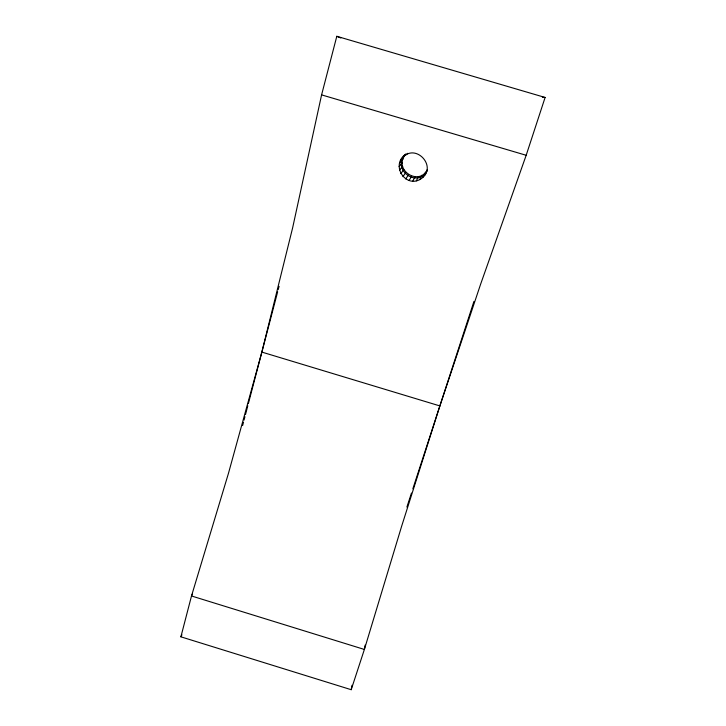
<?xml version="1.0" encoding="UTF-8"?>
<svg xmlns="http://www.w3.org/2000/svg" width="726" height="726" viewBox="0 0 726 726"><rect width="100%" height="100%" fill="white"/><g stroke="black" fill="none" stroke-linecap="round" stroke-linejoin="round"><path stroke-width="1.09" d="M403.411 156.816C416.288 143.975 436.299 165.864 422.732 177.525C407.05 190.865 389.218 165.301 405.898 154.039C390.37 168.849 418.022 189.631 427.269 169.929M426.997 170.474C418.221 185.665 394.545 170.211 404.409 155.945L401.115 159.647M365.151 645.096L364.379 649.452L351.202 689.7L180.892 636.82L191.501 595.973L228.518 473.143L261.859 352.092L292.614 227.919L321.591 94.879L336.8 36.3L545.108 97.466L526.178 155.282L480.639 284.129L439.874 405.925L401.678 526.105L364.379 649.452L191.501 595.973L192.553 594.013M351.202 689.7L352.028 685.271M242.629 425.527L243.491 422.242M244.063 420.055L244.925 416.76M245.497 414.573L247.793 405.798M248.365 403.611L277.65 291.825M278.221 289.629L279.083 286.343M406.896 507.075L411.46 493.081M412.858 488.779L473.933 301.435M425.073 174.748L427.315 169.866M422.732 177.525L424.728 173.215M419.746 179.603L421.851 175.256M416.325 180.828L418.566 176.491M180.892 636.82L181.936 634.814M412.695 181.137L415.09 176.808M409.092 180.493L411.66 176.218M405.77 178.95L408.502 174.73M402.948 176.618L405.834 172.47M400.797 173.641L403.828 169.575M399.491 170.211L402.64 166.245M399.1 166.572L402.331 162.706M399.645 162.969L402.93 159.185M406.388 154.692L407.604 153.313M542.386 97.202L545.108 97.466M321.591 94.879L526.178 155.282M261.859 352.092L439.874 405.925M336.8 36.3L340.803 37.988"/></g></svg>
